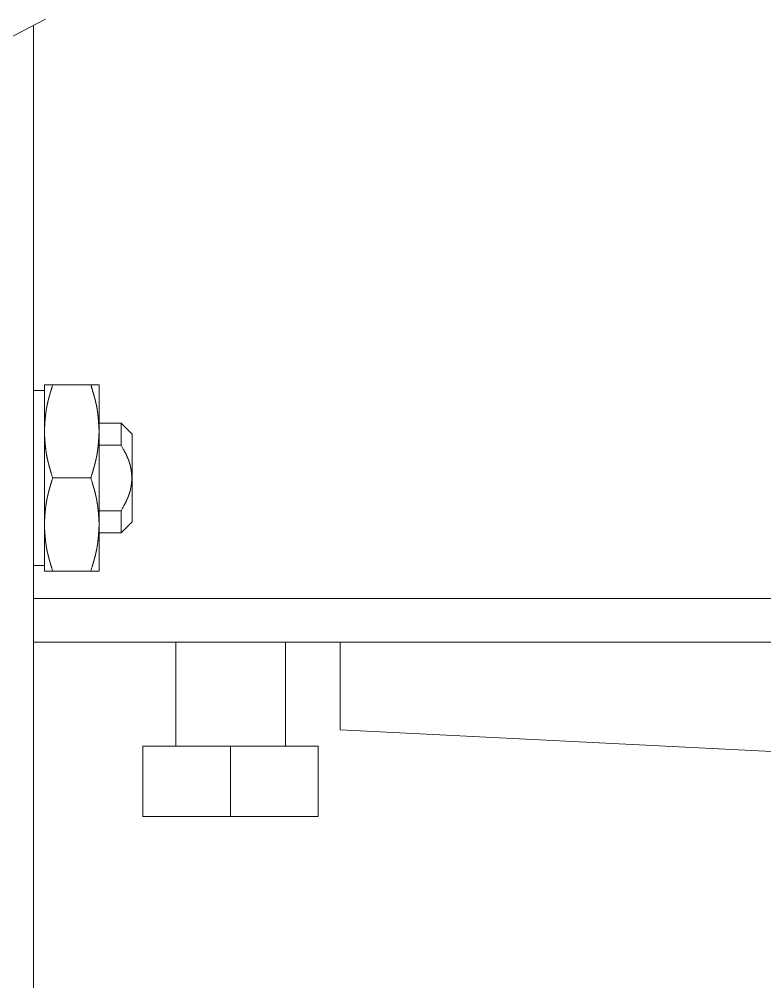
# Model space of a CAD drawing. Header units: millimetres. Extents: x -5 to 111, y -3 to 86.
# Drawn here: x 21.9607 to 22.0288, y 19.1865 to 19.2744 of the extents above; entities that cross this region are included whole.
import ezdxf

# ---------------------------------------------------------------- set-up
doc = ezdxf.new("R2010")
doc.units = ezdxf.units.MM
doc.layers.add('A1I6----E-', color=3, linetype='Continuous', lineweight=25)

# ---------------------------------------------------------------- blocks, each defined once
blk = doc.blocks.new('Gruppe-453')
at = {"layer": 'A1I6----E-', "linetype": 'Continuous', "lineweight": 9}
for p, q in [((-28.837347, -23.269218), (-28.843945, -23.272624)), ((-28.838445, -23.386103), (-28.838445, -23.269785)), ((-28.837445, -23.303103), (-28.838445, -23.303103)), ((-28.837445, -23.302603), (-28.836685, -23.302603)), ((-28.837445, -23.302603), (-28.837445, -23.306853)), ((-28.833204, -23.302603), (-28.836685, -23.302603)), ((-28.832445, -23.302603), (-28.833204, -23.302603)), ((-28.832445, -23.302603), (-28.832445, -23.306853)), ((-28.837445, -23.306853), (-28.837445, -23.315353)), ((-28.830445, -23.306103), (-28.832445, -23.306103)), ((-28.832445, -23.306853), (-28.832445, -23.315353)), ((-28.829445, -23.307103), (-28.830445, -23.306103)), ((-28.830445, -23.308103), (-28.830445, -23.306103)), ((-28.829445, -23.311103), (-28.829445, -23.307103)), ((-28.832445, -23.308103), (-28.830445, -23.308103)), ((-28.836685, -23.311103), (-28.833204, -23.311103)), ((-28.829445, -23.315103), (-28.829445, -23.311103)), ((-28.830445, -23.314103), (-28.832445, -23.314103)), ((-28.830445, -23.316103), (-28.830445, -23.314103)), ((-28.837445, -23.315353), (-28.837445, -23.319603)), ((-28.832445, -23.315353), (-28.832445, -23.319603)), ((-28.830445, -23.316103), (-28.829445, -23.315103)), ((-28.832445, -23.316103), (-28.830445, -23.316103)), ((-28.838445, -23.319103), (-28.837445, -23.319103)), ((-28.836685, -23.319603), (-28.837445, -23.319603)), ((-28.833204, -23.319603), (-28.836685, -23.319603)), ((-28.833204, -23.319603), (-28.832445, -23.319603)), ((-28.652445, -23.322103), (-28.838445, -23.322103)), ((-28.810445, -23.326103), (-28.838445, -23.326103)), ((-28.825445, -23.326103), (-28.825445, -23.335603)), ((-28.815445, -23.335603), (-28.815445, -23.326103)), ((-28.828445, -23.335603), (-28.828445, -23.342003)), ((-28.828445, -23.335603), (-28.820445, -23.335603)), ((-28.820445, -23.335603), (-28.820445, -23.342003)), ((-28.820445, -23.335603), (-28.812445, -23.335603)), ((-28.812445, -23.335603), (-28.812445, -23.342003)), ((-28.828445, -23.342003), (-28.820445, -23.342003)), ((-28.820445, -23.342003), (-28.812445, -23.342003))]:
    blk.add_line(p, q, dxfattribs=at)
at = {"layer": 'A1I6----E-', "linetype": 'Continuous', "lineweight": 9, "flags": 128}
blk.add_lwpolyline([(-28.720445, -23.326103), (-28.810445, -23.326103), (-28.810445, -23.334103), (-28.770445, -23.336103), (-28.770445, -23.356103, -0.414214), (-28.773445, -23.359103), (-28.773445, -23.401103), (-28.757445, -23.401103), (-28.757445, -23.359103, -0.414214), (-28.760445, -23.356103), (-28.760445, -23.336103), (-28.720445, -23.334103)], format="xyb", close=True, dxfattribs=at)
at = {"layer": 'A1I6----E-', "linetype": 'Continuous', "lineweight": 9}
for points, weights, knots in [([(-28.836685, -23.302603), (-28.836763, -23.302854), (-28.836807, -23.303001), (-28.836815, -23.303026), (-28.836822, -23.30305), (-28.836852, -23.303148), (-28.836881, -23.303246), (-28.836884, -23.303259), (-28.836888, -23.303271), (-28.83691, -23.303345), (-28.836931, -23.303418), (-28.836952, -23.303492), (-28.836973, -23.303566), (-28.836993, -23.30364), (-28.837013, -23.303713), (-28.83702, -23.303738), (-28.837026, -23.303763), (-28.837046, -23.303837), (-28.837065, -23.303911), (-28.837084, -23.303985), (-28.837102, -23.304059), (-28.83712, -23.304133), (-28.837137, -23.304207), (-28.837137, -23.304207), (-28.837138, -23.304207), (-28.837154, -23.304281), (-28.837171, -23.304356), (-28.837187, -23.30443), (-28.837202, -23.304505), (-28.837217, -23.304579), (-28.837231, -23.304654), (-28.837231, -23.304654), (-28.837231, -23.304655), (-28.837245, -23.30473), (-28.837257, -23.304805), (-28.837259, -23.304818), (-28.837261, -23.304831), (-28.837278, -23.304933), (-28.837292, -23.305035), (-28.837292, -23.305035), (-28.837292, -23.305035), (-28.837307, -23.305137), (-28.837319, -23.305239), (-28.837332, -23.305341), (-28.837343, -23.305444), (-28.837354, -23.305546), (-28.837363, -23.305649), (-28.837373, -23.305752), (-28.837381, -23.305854), (-28.83739, -23.305957), (-28.837397, -23.30606), (-28.837404, -23.306163), (-28.837411, -23.306266), (-28.837417, -23.306369), (-28.837423, -23.306472), (-28.837429, -23.306576), (-28.837444, -23.306846), (-28.837444, -23.30685), (-28.837445, -23.306853)], [1, 1, 1, 1, 1, 0.999993994633, 1, 1, 1, 0.999991706301, 1, 1, 1, 0.999984126529, 1, 1, 1, 0.999976981618, 1, 1, 1, 0.999964585733, 1, 1, 1, 0.999989517397, 1, 0.999949194261, 1, 0.999984707214, 1, 1, 1, 0.999935531586, 1, 1, 1, 0.99994629208, 1, 1, 1, 0.999957176525, 1, 0.999966862012, 1, 0.999975309543, 1, 0.999982517046, 1, 0.999988473311, 1, 0.99999318891, 1, 0.999996648078, 1, 1, 1, 1, 1], [0, 0, 0, 1, 1, 2, 2, 3, 3, 4, 4, 5, 5, 6, 6, 7, 7, 8, 8, 9, 9, 10, 10, 11, 11, 12, 12, 13, 13, 14, 14, 15, 15, 16, 16, 17, 17, 18, 18, 19, 19, 20, 20, 21, 21, 22, 22, 23, 23, 24, 24, 25, 25, 26, 26, 27, 27, 28, 28, 29, 29, 29]), ([(-28.833204, -23.302603), (-28.833127, -23.302854), (-28.833082, -23.303001), (-28.833075, -23.303026), (-28.833067, -23.30305), (-28.833038, -23.303148), (-28.833009, -23.303246), (-28.833005, -23.303259), (-28.833001, -23.303271), (-28.83298, -23.303345), (-28.832959, -23.303418), (-28.832937, -23.303492), (-28.832917, -23.303566), (-28.832896, -23.30364), (-28.832876, -23.303713), (-28.832869, -23.303738), (-28.832863, -23.303763), (-28.832843, -23.303837), (-28.832824, -23.303911), (-28.832805, -23.303985), (-28.832787, -23.304059), (-28.832769, -23.304133), (-28.832752, -23.304207), (-28.832752, -23.304207), (-28.832752, -23.304207), (-28.832735, -23.304281), (-28.832718, -23.304356), (-28.832702, -23.30443), (-28.832687, -23.304505), (-28.832673, -23.304579), (-28.832659, -23.304654), (-28.832659, -23.304654), (-28.832658, -23.304655), (-28.832644, -23.30473), (-28.832632, -23.304805), (-28.83263, -23.304818), (-28.832628, -23.304831), (-28.832611, -23.304933), (-28.832597, -23.305035), (-28.832597, -23.305035), (-28.832597, -23.305035), (-28.832582, -23.305137), (-28.83257, -23.305239), (-28.832557, -23.305341), (-28.832546, -23.305444), (-28.832535, -23.305546), (-28.832526, -23.305649), (-28.832516, -23.305752), (-28.832508, -23.305854), (-28.8325, -23.305957), (-28.832492, -23.30606), (-28.832485, -23.306163), (-28.832478, -23.306266), (-28.832472, -23.306369), (-28.832466, -23.306472), (-28.83246, -23.306576), (-28.832445, -23.306846), (-28.832445, -23.30685), (-28.832445, -23.306853)], [1, 1, 1, 1, 1, 0.999993994628, 1, 1, 1, 0.999991706303, 1, 1, 1, 0.999984126529, 1, 1, 1, 0.999976981616, 1, 1, 1, 0.999964526074, 1, 1, 1, 0.9999895174, 1, 0.999949119902, 1, 0.999984707213, 1, 1, 1, 0.999935531585, 1, 1, 1, 0.99994629208, 1, 1, 1, 0.999957177007, 1, 0.999966881009, 1, 0.999975332284, 1, 0.999982535952, 1, 0.999988485805, 1, 0.999993195457, 1, 0.999996650532, 1, 1, 1, 1, 1], [0, 0, 0, 1, 1, 2, 2, 3, 3, 4, 4, 5, 5, 6, 6, 7, 7, 8, 8, 9, 9, 10, 10, 11, 11, 12, 12, 13, 13, 14, 14, 15, 15, 16, 16, 17, 17, 18, 18, 19, 19, 20, 20, 21, 21, 22, 22, 23, 23, 24, 24, 25, 25, 26, 26, 27, 27, 28, 28, 29, 29, 29]), ([(-28.837445, -23.306853), (-28.83743, -23.307125), (-28.837421, -23.307276), (-28.83742, -23.307302), (-28.837418, -23.307327), (-28.837412, -23.307428), (-28.837406, -23.307529), (-28.837405, -23.307541), (-28.837404, -23.307554), (-28.837399, -23.30763), (-28.837393, -23.307705), (-28.837388, -23.307781), (-28.837382, -23.307857), (-28.837376, -23.307932), (-28.837369, -23.308008), (-28.837367, -23.308033), (-28.837364, -23.308058), (-28.837357, -23.308134), (-28.83735, -23.308209), (-28.837342, -23.308284), (-28.837333, -23.308359), (-28.837325, -23.308435), (-28.837315, -23.30851), (-28.837312, -23.308535), (-28.837308, -23.30856), (-28.837299, -23.308635), (-28.837288, -23.30871), (-28.837276, -23.308785), (-28.837264, -23.30886), (-28.837263, -23.308868), (-28.837262, -23.308876), (-28.837247, -23.308967), (-28.83723, -23.309058), (-28.837226, -23.309078), (-28.837222, -23.309098), (-28.837203, -23.3092), (-28.837181, -23.309301), (-28.83716, -23.309403), (-28.837136, -23.309503), (-28.837136, -23.309504), (-28.837136, -23.309504), (-28.837113, -23.309605), (-28.837087, -23.309705), (-28.837087, -23.309705), (-28.837087, -23.309705), (-28.837062, -23.309806), (-28.837036, -23.309907), (-28.837036, -23.309907), (-28.837036, -23.309907), (-28.837009, -23.310007), (-28.836981, -23.310108), (-28.836981, -23.310108), (-28.836981, -23.310108), (-28.836953, -23.310208), (-28.836924, -23.310308), (-28.836924, -23.310308), (-28.836924, -23.310308), (-28.836895, -23.310409), (-28.836866, -23.310509), (-28.836866, -23.310509), (-28.836866, -23.310509), (-28.836836, -23.310609), (-28.836806, -23.310709), (-28.836775, -23.310809), (-28.836687, -23.311097), (-28.836686, -23.3111), (-28.836685, -23.311103)], [1, 1, 1, 1, 1, 0.999993448738, 1, 1, 1, 0.999991109981, 1, 1, 1, 0.999983213572, 1, 1, 1, 0.999975867131, 1, 1, 1, 0.999963727079, 1, 1, 1, 0.999953198706, 1, 0.999986325519, 1, 1, 1, 0.999889725804, 1, 1, 1, 0.999944603906, 1, 0.9999562143, 1, 1, 1, 0.999966186997, 1, 1, 1, 0.999974810559, 1, 1, 1, 0.999982116437, 1, 1, 1, 0.999988130474, 1, 1, 1, 0.999992886632, 1, 1, 1, 0.999996404299, 1, 1, 1, 1, 1], [0, 0, 0, 1, 1, 2, 2, 3, 3, 4, 4, 5, 5, 6, 6, 7, 7, 8, 8, 9, 9, 10, 10, 11, 11, 12, 12, 13, 13, 14, 14, 15, 15, 16, 16, 17, 17, 18, 18, 19, 19, 20, 20, 21, 21, 22, 22, 23, 23, 24, 24, 25, 25, 26, 26, 27, 27, 28, 28, 29, 29, 30, 30, 31, 31, 32, 32, 33, 33, 33]), ([(-28.832445, -23.306853), (-28.832459, -23.307125), (-28.832465, -23.307226), (-28.832471, -23.307327), (-28.832477, -23.307428), (-28.832483, -23.307529), (-28.83249, -23.30763), (-28.832497, -23.307731), (-28.832505, -23.307831), (-28.832513, -23.307932), (-28.832523, -23.308033), (-28.832532, -23.308133), (-28.832542, -23.308234), (-28.832553, -23.308334), (-28.832565, -23.308435), (-28.832577, -23.308535), (-28.832591, -23.308635), (-28.832605, -23.308735), (-28.832621, -23.308835), (-28.832624, -23.308853), (-28.832627, -23.308872), (-28.832641, -23.308961), (-28.832658, -23.309049), (-28.832661, -23.309067), (-28.832665, -23.309086), (-28.832674, -23.309137), (-28.832685, -23.309187), (-28.832695, -23.309238), (-28.832705, -23.309289), (-28.832708, -23.309301), (-28.832711, -23.309314), (-28.832727, -23.30939), (-28.832744, -23.309466), (-28.832747, -23.309478), (-28.83275, -23.309491), (-28.832774, -23.309592), (-28.832799, -23.309693), (-28.832799, -23.309693), (-28.832799, -23.309693), (-28.832824, -23.309794), (-28.83285, -23.309894), (-28.83285, -23.309894), (-28.83285, -23.309894), (-28.832877, -23.309995), (-28.832905, -23.310095), (-28.832905, -23.310095), (-28.832905, -23.310095), (-28.832933, -23.310196), (-28.832961, -23.310296), (-28.832961, -23.310296), (-28.832961, -23.310296), (-28.83299, -23.310396), (-28.83302, -23.310496), (-28.83302, -23.310496), (-28.83302, -23.310496), (-28.83305, -23.310596), (-28.83308, -23.310696), (-28.83311, -23.310797), (-28.833202, -23.311097), (-28.833203, -23.3111), (-28.833204, -23.311103)], [1, 1, 1, 0.999996782315, 1, 0.99999342681, 1, 0.999988883237, 1, 0.999983136285, 1, 0.99997618932, 1, 0.999968019997, 1, 0.999958794319, 1, 0.999947928266, 1, 1, 1, 0.999900145348, 1, 1, 1, 0.999985246033, 1, 0.999986499264, 1, 1, 1, 0.999955415114, 1, 1, 1, 0.999965603875, 1, 1, 1, 0.999974310257, 1, 1, 1, 0.999981698548, 1, 1, 1, 0.999987789863, 1, 1, 1, 0.99999263202, 1, 1, 1, 0.999996207397, 1, 1, 1, 1, 1], [0, 0, 0, 1, 1, 2, 2, 3, 3, 4, 4, 5, 5, 6, 6, 7, 7, 8, 8, 9, 9, 10, 10, 11, 11, 12, 12, 13, 13, 14, 14, 15, 15, 16, 16, 17, 17, 18, 18, 19, 19, 20, 20, 21, 21, 22, 22, 23, 23, 24, 24, 25, 25, 26, 26, 27, 27, 28, 28, 29, 29, 30, 30, 30]), ([(-28.830445, -23.308103), (-28.83021, -23.308522), (-28.830169, -23.308598), (-28.830129, -23.308674), (-28.830089, -23.30875), (-28.830049, -23.308826), (-28.830011, -23.308902), (-28.829992, -23.308941), (-28.829992, -23.308941), (-28.829992, -23.308941), (-28.829973, -23.308979), (-28.829955, -23.309017), (-28.829955, -23.309017), (-28.829955, -23.309017), (-28.829936, -23.309056), (-28.829918, -23.309095), (-28.829918, -23.309095), (-28.829918, -23.309095), (-28.8299, -23.309133), (-28.829883, -23.309172), (-28.829883, -23.309172), (-28.829883, -23.309172), (-28.829866, -23.309211), (-28.829849, -23.30925), (-28.829849, -23.30925), (-28.829849, -23.30925), (-28.829832, -23.309289), (-28.829816, -23.309328), (-28.829816, -23.309328), (-28.829816, -23.309328), (-28.8298, -23.309367), (-28.829784, -23.309406), (-28.829784, -23.309406), (-28.829784, -23.309406), (-28.829769, -23.309445), (-28.829754, -23.309485), (-28.829754, -23.309485), (-28.829754, -23.309485), (-28.829739, -23.309524), (-28.829725, -23.309564), (-28.829711, -23.309604), (-28.829697, -23.309644), (-28.829684, -23.309684), (-28.829671, -23.309724), (-28.829659, -23.309764), (-28.829647, -23.309805), (-28.829635, -23.309845), (-28.829625, -23.309886), (-28.829623, -23.309892), (-28.829621, -23.309898), (-28.829611, -23.309936), (-28.829603, -23.309973), (-28.829594, -23.31001), (-28.829586, -23.310047), (-28.829577, -23.310084), (-28.82957, -23.310121), (-28.829569, -23.310127), (-28.829568, -23.310133), (-28.829558, -23.310183), (-28.829549, -23.310233), (-28.829549, -23.310233), (-28.829549, -23.310233), (-28.82954, -23.310283), (-28.829532, -23.310333), (-28.829532, -23.310333), (-28.829532, -23.310333), (-28.829524, -23.310383), (-28.829517, -23.310433), (-28.829517, -23.310433), (-28.829517, -23.310433), (-28.82951, -23.310483), (-28.829504, -23.310534), (-28.829504, -23.310534), (-28.829504, -23.310534), (-28.829497, -23.310584), (-28.829491, -23.310635), (-28.829491, -23.310635), (-28.829491, -23.310635), (-28.829485, -23.310686), (-28.82948, -23.310737), (-28.82948, -23.310737), (-28.82948, -23.310737), (-28.829475, -23.310787), (-28.829465, -23.310889), (-28.829445, -23.3111), (-28.829445, -23.311101), (-28.829445, -23.311103)], [1, 1, 1, 1, 1, 1, 1, 1, 1, 1, 0.999985028933, 1, 1, 1, 0.999982195812, 1, 1, 1, 0.999979093258, 1, 1, 1, 0.999975718905, 1, 1, 1, 0.999972072741, 1, 1, 1, 0.999968157785, 1, 1, 1, 0.999963980791, 1, 1, 1, 0.999959553022, 1, 0.999954851872, 1, 0.999949991051, 1, 0.999944958017, 1, 0.999939099402, 1, 1, 1, 0.999906521684, 1, 1, 1, 0.99993181106, 1, 1, 1, 0.999945247607, 1, 1, 1, 0.999957006503, 1, 1, 1, 0.999967271065, 1, 1, 1, 0.999976059499, 1, 1, 1, 0.999983408676, 1, 1, 1, 0.999989357527, 1, 1, 1, 1, 1, 1, 1, 1], [0, 0, 0, 1, 2, 3, 4, 5, 6, 6, 7, 7, 8, 8, 9, 9, 10, 10, 11, 11, 12, 12, 13, 13, 14, 14, 15, 15, 16, 16, 17, 17, 18, 18, 19, 19, 20, 20, 21, 21, 22, 22, 23, 23, 24, 24, 25, 25, 26, 26, 27, 27, 28, 28, 29, 29, 30, 30, 31, 31, 32, 32, 33, 33, 34, 34, 35, 35, 36, 36, 37, 37, 38, 38, 39, 39, 40, 40, 41, 41, 42, 42, 43, 43, 44, 45, 45, 46, 46, 46]), ([(-28.836685, -23.311103), (-28.836774, -23.311391), (-28.836818, -23.311538), (-28.836827, -23.311569), (-28.836837, -23.311599), (-28.836863, -23.311685), (-28.836888, -23.311771), (-28.836888, -23.311771), (-28.836888, -23.311771), (-28.836913, -23.311857), (-28.836938, -23.311943), (-28.836939, -23.311949), (-28.836941, -23.311955), (-28.836962, -23.312029), (-28.836983, -23.312103), (-28.837003, -23.312177), (-28.837023, -23.31225), (-28.837043, -23.312324), (-28.837062, -23.312398), (-28.837068, -23.312423), (-28.837075, -23.312448), (-28.837093, -23.312522), (-28.837111, -23.312596), (-28.837129, -23.31267), (-28.83714, -23.312719), (-28.837152, -23.312769), (-28.837163, -23.312819), (-28.837165, -23.312831), (-28.837168, -23.312843), (-28.837184, -23.312918), (-28.837199, -23.312992), (-28.837214, -23.313067), (-28.837228, -23.313142), (-28.837229, -23.313143), (-28.837229, -23.313145), (-28.837244, -23.313224), (-28.837257, -23.313302), (-28.837259, -23.313317), (-28.837261, -23.313331), (-28.837278, -23.313433), (-28.837292, -23.313535), (-28.837307, -23.313637), (-28.837319, -23.313739), (-28.837332, -23.313841), (-28.837343, -23.313944), (-28.837354, -23.314046), (-28.837363, -23.314149), (-28.837373, -23.314252), (-28.837381, -23.314354), (-28.83739, -23.314457), (-28.837397, -23.31456), (-28.837404, -23.314663), (-28.837411, -23.314766), (-28.837417, -23.314869), (-28.837423, -23.314972), (-28.837429, -23.315076), (-28.837444, -23.315346), (-28.837444, -23.31535), (-28.837445, -23.315353)], [1, 1, 1, 1, 1, 0.999993005102, 1, 1, 1, 0.999995333475, 1, 1, 1, 0.999987155886, 1, 1, 1, 0.999977844479, 1, 1, 1, 0.999969459081, 1, 1, 1, 0.999989816331, 1, 1, 1, 0.9999499023, 1, 0.999984927787, 1, 1, 1, 0.999927319866, 1, 1, 1, 0.999946290766, 1, 0.999957175153, 1, 0.999966862012, 1, 0.999975309543, 1, 0.999982517046, 1, 0.999988473311, 1, 0.999993188914, 1, 0.999996648083, 1, 1, 1, 1, 1], [0, 0, 0, 1, 1, 2, 2, 3, 3, 4, 4, 5, 5, 6, 6, 7, 7, 8, 8, 9, 9, 10, 10, 11, 11, 12, 12, 13, 13, 14, 14, 15, 15, 16, 16, 17, 17, 18, 18, 19, 19, 20, 20, 21, 21, 22, 22, 23, 23, 24, 24, 25, 25, 26, 26, 27, 27, 28, 28, 29, 29, 29]), ([(-28.833204, -23.311103), (-28.833115, -23.311391), (-28.833071, -23.311538), (-28.833062, -23.311569), (-28.833052, -23.311599), (-28.833027, -23.311685), (-28.833001, -23.311771), (-28.833001, -23.311771), (-28.833001, -23.311771), (-28.832976, -23.311857), (-28.832951, -23.311943), (-28.83295, -23.311949), (-28.832948, -23.311955), (-28.832927, -23.312029), (-28.832906, -23.312103), (-28.832886, -23.312177), (-28.832866, -23.31225), (-28.832846, -23.312324), (-28.832827, -23.312398), (-28.832821, -23.312423), (-28.832815, -23.312448), (-28.832796, -23.312522), (-28.832778, -23.312596), (-28.83276, -23.31267), (-28.832749, -23.312719), (-28.832737, -23.312769), (-28.832727, -23.312819), (-28.832724, -23.312831), (-28.832721, -23.312843), (-28.832705, -23.312918), (-28.83269, -23.312992), (-28.832675, -23.313067), (-28.832661, -23.313142), (-28.832661, -23.313143), (-28.83266, -23.313145), (-28.832645, -23.313224), (-28.832633, -23.313302), (-28.83263, -23.313317), (-28.832628, -23.313331), (-28.832611, -23.313433), (-28.832597, -23.313535), (-28.832582, -23.313637), (-28.83257, -23.313739), (-28.832557, -23.313841), (-28.832546, -23.313944), (-28.832535, -23.314046), (-28.832526, -23.314149), (-28.832516, -23.314252), (-28.832508, -23.314354), (-28.8325, -23.314457), (-28.832492, -23.31456), (-28.832485, -23.314663), (-28.832478, -23.314766), (-28.832472, -23.314869), (-28.832466, -23.314972), (-28.83246, -23.315076), (-28.832445, -23.315346), (-28.832445, -23.31535), (-28.832445, -23.315353)], [1, 1, 1, 1, 1, 0.999993005101, 1, 1, 1, 0.99999533347, 1, 1, 1, 0.999987155885, 1, 1, 1, 0.99997784448, 1, 1, 1, 0.999969459082, 1, 1, 1, 0.999989816334, 1, 1, 1, 0.999949828247, 1, 0.99998492779, 1, 1, 1, 0.999927319867, 1, 1, 1, 0.999946290767, 1, 0.999957175654, 1, 0.999966881011, 1, 0.999975332285, 1, 0.999982535954, 1, 0.999988485806, 1, 0.999993195457, 1, 0.99999665053, 1, 1, 1, 1, 1], [0, 0, 0, 1, 1, 2, 2, 3, 3, 4, 4, 5, 5, 6, 6, 7, 7, 8, 8, 9, 9, 10, 10, 11, 11, 12, 12, 13, 13, 14, 14, 15, 15, 16, 16, 17, 17, 18, 18, 19, 19, 20, 20, 21, 21, 22, 22, 23, 23, 24, 24, 25, 25, 26, 26, 27, 27, 28, 28, 29, 29, 29]), ([(-28.830445, -23.314103), (-28.830226, -23.313712), (-28.830185, -23.313636), (-28.830144, -23.313561), (-28.830104, -23.313485), (-28.830064, -23.313408), (-28.830025, -23.313332), (-28.830006, -23.313294), (-28.830006, -23.313294), (-28.830006, -23.313294), (-28.829987, -23.313256), (-28.829969, -23.313217), (-28.829969, -23.313217), (-28.829969, -23.313217), (-28.82995, -23.313179), (-28.829932, -23.31314), (-28.829932, -23.31314), (-28.829932, -23.31314), (-28.829914, -23.313102), (-28.829896, -23.313063), (-28.829896, -23.313063), (-28.829896, -23.313063), (-28.829879, -23.313024), (-28.829862, -23.312985), (-28.829862, -23.312985), (-28.829862, -23.312985), (-28.829845, -23.312946), (-28.829828, -23.312907), (-28.829828, -23.312907), (-28.829828, -23.312907), (-28.829812, -23.312868), (-28.829796, -23.312829), (-28.829796, -23.312829), (-28.829796, -23.312829), (-28.82978, -23.31279), (-28.829765, -23.31275), (-28.829765, -23.31275), (-28.829765, -23.31275), (-28.82975, -23.312711), (-28.829736, -23.312671), (-28.829721, -23.312632), (-28.829707, -23.312592), (-28.829694, -23.312552), (-28.829681, -23.312512), (-28.829668, -23.312472), (-28.829656, -23.312431), (-28.829644, -23.312391), (-28.829633, -23.31235), (-28.829633, -23.31235), (-28.829633, -23.312349), (-28.829621, -23.312307), (-28.82961, -23.312264), (-28.82961, -23.312262), (-28.829609, -23.31226), (-28.829598, -23.312214), (-28.829588, -23.312167), (-28.829587, -23.312166), (-28.829587, -23.312165), (-28.829576, -23.312116), (-28.829566, -23.312066), (-28.829566, -23.312066), (-28.829566, -23.312066), (-28.829557, -23.312017), (-28.829548, -23.311967), (-28.829548, -23.311967), (-28.829548, -23.311967), (-28.829539, -23.311917), (-28.829531, -23.311867), (-28.829531, -23.311867), (-28.829531, -23.311867), (-28.829523, -23.311817), (-28.829516, -23.311766), (-28.829516, -23.311766), (-28.829516, -23.311766), (-28.829509, -23.311716), (-28.829503, -23.311666), (-28.829503, -23.311666), (-28.829503, -23.311665), (-28.829496, -23.311615), (-28.829491, -23.311564), (-28.829491, -23.311564), (-28.829491, -23.311564), (-28.829485, -23.311514), (-28.829479, -23.311463), (-28.829479, -23.311463), (-28.829479, -23.311463), (-28.829474, -23.311412), (-28.829464, -23.31131), (-28.829445, -23.311106), (-28.829445, -23.311104), (-28.829445, -23.311103)], [1, 1, 1, 1, 1, 1, 1, 1, 1, 1, 0.999986022689, 1, 1, 1, 0.999983289615, 1, 1, 1, 0.999980288483, 1, 1, 1, 0.999977016197, 1, 1, 1, 0.999973471789, 1, 1, 1, 0.99996965705, 1, 1, 1, 0.999965577261, 1, 1, 1, 0.999961241895, 1, 0.999956707915, 1, 0.999951899634, 1, 0.999946889532, 1, 0.999941716015, 1, 1, 1, 0.999925858917, 1, 1, 1, 0.999917775366, 1, 1, 1, 0.999932871365, 1, 1, 1, 0.999946026322, 1, 1, 1, 0.999957691738, 1, 1, 1, 0.999967863291, 1, 1, 1, 0.999976560539, 1, 1, 1, 0.999983821103, 1, 1, 1, 0.999989684153, 1, 1, 1, 1, 1, 1, 1, 1], [0, 0, 0, 1, 2, 3, 4, 5, 6, 6, 7, 7, 8, 8, 9, 9, 10, 10, 11, 11, 12, 12, 13, 13, 14, 14, 15, 15, 16, 16, 17, 17, 18, 18, 19, 19, 20, 20, 21, 21, 22, 22, 23, 23, 24, 24, 25, 25, 26, 26, 27, 27, 28, 28, 29, 29, 30, 30, 31, 31, 32, 32, 33, 33, 34, 34, 35, 35, 36, 36, 37, 37, 38, 38, 39, 39, 40, 40, 41, 41, 42, 42, 43, 43, 44, 44, 45, 45, 46, 47, 47, 48, 48, 48]), ([(-28.837445, -23.315353), (-28.83743, -23.315625), (-28.837421, -23.315776), (-28.83742, -23.315802), (-28.837418, -23.315827), (-28.837412, -23.315928), (-28.837406, -23.316029), (-28.837405, -23.316041), (-28.837404, -23.316054), (-28.837399, -23.31613), (-28.837393, -23.316205), (-28.837388, -23.316281), (-28.837382, -23.316357), (-28.837376, -23.316432), (-28.837369, -23.316508), (-28.837367, -23.316533), (-28.837364, -23.316558), (-28.837357, -23.316634), (-28.83735, -23.316709), (-28.837342, -23.316784), (-28.837333, -23.316859), (-28.837325, -23.316935), (-28.837315, -23.31701), (-28.837312, -23.317035), (-28.837308, -23.31706), (-28.837299, -23.317135), (-28.837288, -23.31721), (-28.837276, -23.317285), (-28.837264, -23.31736), (-28.837263, -23.317368), (-28.837262, -23.317376), (-28.837247, -23.317467), (-28.83723, -23.317558), (-28.837226, -23.317578), (-28.837222, -23.317598), (-28.837203, -23.3177), (-28.837181, -23.317801), (-28.83716, -23.317903), (-28.837136, -23.318003), (-28.837136, -23.318004), (-28.837136, -23.318004), (-28.837113, -23.318105), (-28.837087, -23.318205), (-28.837087, -23.318205), (-28.837087, -23.318205), (-28.837062, -23.318306), (-28.837036, -23.318407), (-28.837036, -23.318407), (-28.837036, -23.318407), (-28.837009, -23.318507), (-28.836981, -23.318608), (-28.836981, -23.318608), (-28.836981, -23.318608), (-28.836953, -23.318708), (-28.836924, -23.318808), (-28.836924, -23.318808), (-28.836924, -23.318808), (-28.836895, -23.318909), (-28.836866, -23.319009), (-28.836866, -23.319009), (-28.836866, -23.319009), (-28.836836, -23.319109), (-28.836806, -23.319209), (-28.836775, -23.319309), (-28.836687, -23.319597), (-28.836686, -23.3196), (-28.836685, -23.319603)], [1, 1, 1, 1, 1, 0.99999344874, 1, 1, 1, 0.99999110998, 1, 1, 1, 0.999983213573, 1, 1, 1, 0.999975867131, 1, 1, 1, 0.999963727079, 1, 1, 1, 0.999953198706, 1, 0.999986325517, 1, 1, 1, 0.999889725804, 1, 1, 1, 0.999944603905, 1, 0.999956214301, 1, 1, 1, 0.999966186996, 1, 1, 1, 0.999974810559, 1, 1, 1, 0.999982116437, 1, 1, 1, 0.999988130472, 1, 1, 1, 0.999992886632, 1, 1, 1, 0.999996404306, 1, 1, 1, 1, 1], [0, 0, 0, 1, 1, 2, 2, 3, 3, 4, 4, 5, 5, 6, 6, 7, 7, 8, 8, 9, 9, 10, 10, 11, 11, 12, 12, 13, 13, 14, 14, 15, 15, 16, 16, 17, 17, 18, 18, 19, 19, 20, 20, 21, 21, 22, 22, 23, 23, 24, 24, 25, 25, 26, 26, 27, 27, 28, 28, 29, 29, 30, 30, 31, 31, 32, 32, 33, 33, 33]), ([(-28.832445, -23.315353), (-28.832459, -23.315625), (-28.832468, -23.315776), (-28.83247, -23.315802), (-28.832471, -23.315827), (-28.832477, -23.315928), (-28.832484, -23.316029), (-28.832484, -23.316041), (-28.832485, -23.316054), (-28.83249, -23.31613), (-28.832496, -23.316205), (-28.832501, -23.316281), (-28.832507, -23.316357), (-28.832513, -23.316432), (-28.83252, -23.316508), (-28.832523, -23.316533), (-28.832525, -23.316558), (-28.832532, -23.316634), (-28.83254, -23.316709), (-28.832548, -23.316784), (-28.832556, -23.316859), (-28.832564, -23.316935), (-28.832574, -23.31701), (-28.832577, -23.317035), (-28.832581, -23.31706), (-28.83259, -23.317135), (-28.832602, -23.31721), (-28.832613, -23.317285), (-28.832625, -23.31736), (-28.832626, -23.317368), (-28.832627, -23.317376), (-28.832642, -23.317467), (-28.832659, -23.317558), (-28.832663, -23.317578), (-28.832667, -23.317598), (-28.832687, -23.3177), (-28.832708, -23.317801), (-28.83273, -23.317903), (-28.832753, -23.318003), (-28.832753, -23.318004), (-28.832753, -23.318004), (-28.832777, -23.318105), (-28.832802, -23.318205), (-28.832802, -23.318205), (-28.832802, -23.318205), (-28.832827, -23.318306), (-28.832854, -23.318407), (-28.832854, -23.318407), (-28.832854, -23.318407), (-28.83288, -23.318507), (-28.832908, -23.318608), (-28.832908, -23.318608), (-28.832908, -23.318608), (-28.832936, -23.318708), (-28.832965, -23.318808), (-28.832965, -23.318808), (-28.832965, -23.318808), (-28.832994, -23.318909), (-28.833024, -23.319009), (-28.833024, -23.319009), (-28.833024, -23.319009), (-28.833053, -23.319109), (-28.833084, -23.319209), (-28.833114, -23.319309), (-28.833202, -23.319597), (-28.833203, -23.3196), (-28.833204, -23.319603)], [1, 1, 1, 1, 1, 0.999993448741, 1, 1, 1, 0.999991109979, 1, 1, 1, 0.999983213573, 1, 1, 1, 0.999975867131, 1, 1, 1, 0.999963727081, 1, 1, 1, 0.999953198707, 1, 0.99998632552, 1, 1, 1, 0.999889725807, 1, 1, 1, 0.999944603907, 1, 0.999956214302, 1, 1, 1, 0.999966186997, 1, 1, 1, 0.99997481056, 1, 1, 1, 0.999982116438, 1, 1, 1, 0.999988130472, 1, 1, 1, 0.999992886629, 1, 1, 1, 0.999996410383, 1, 1, 1, 1, 1], [0, 0, 0, 1, 1, 2, 2, 3, 3, 4, 4, 5, 5, 6, 6, 7, 7, 8, 8, 9, 9, 10, 10, 11, 11, 12, 12, 13, 13, 14, 14, 15, 15, 16, 16, 17, 17, 18, 18, 19, 19, 20, 20, 21, 21, 22, 22, 23, 23, 24, 24, 25, 25, 26, 26, 27, 27, 28, 28, 29, 29, 30, 30, 31, 31, 32, 32, 33, 33, 33])]:
    blk.add_rational_spline(points, weights, degree=2, knots=knots, dxfattribs=at)
blk = doc.blocks.new('Gruppe-466')
at = {"layer": 'A1I6----E-'}
blk.add_blockref('Gruppe-453', (0, 0), dxfattribs=at)

msp = doc.modelspace()

# ---------------------------------------------------------------- block references
at = {"layer": 'A1I6----E-'}
msp.add_blockref('Gruppe-466', (50.800446, 42.543603), dxfattribs=at)

doc.saveas('drawing.dxf')
